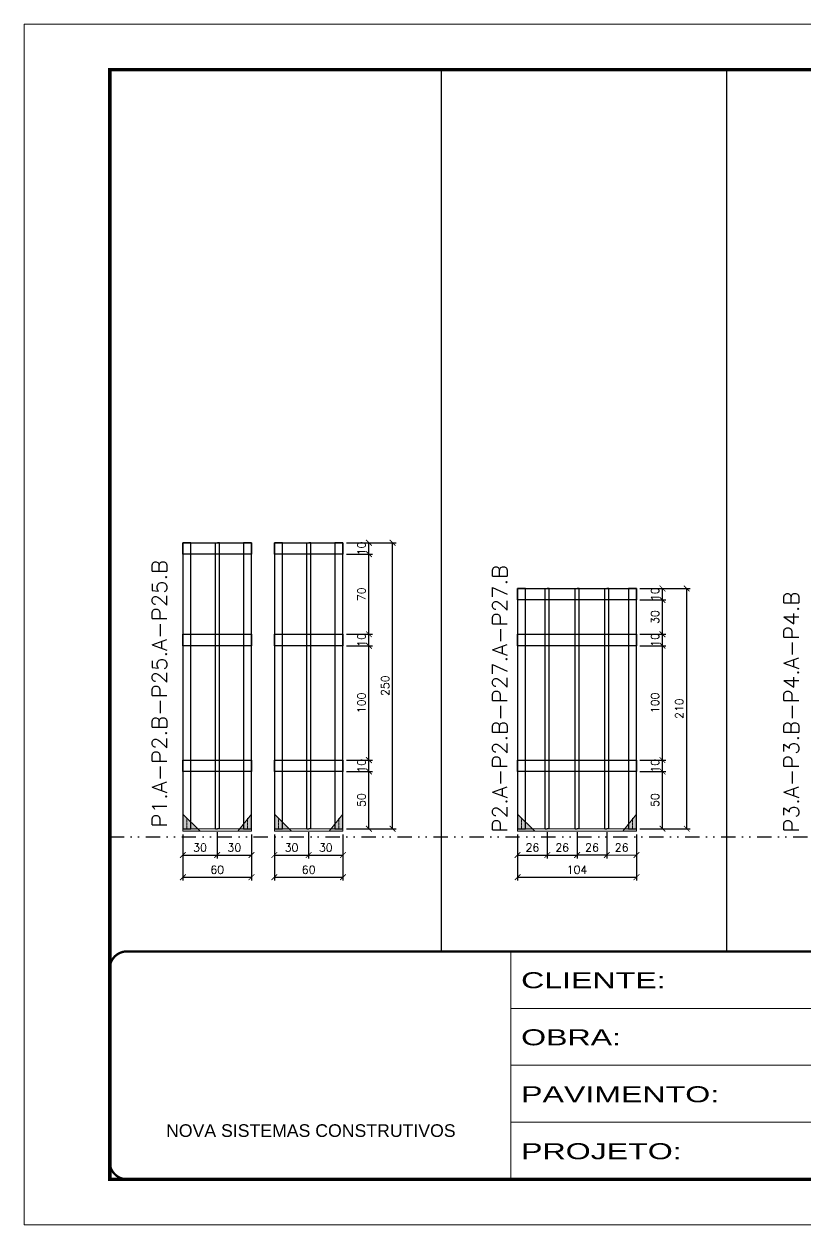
# Model space of a CAD drawing. Extents: x 808 to 7089, y -98 to 17032.
# Drawn here: x 3978 to 4662, y 4497 to 5547 of the extents above; entities that cross this region are included whole.
import ezdxf

# ---------------------------------------------------------------- set-up
doc = ezdxf.new("R2010")
doc.units = 0
for name, pattern in [('CONTINUO', [0]), ('DASHED', [0.75, 0.5, -0.25]), ('DIVIDE2', [0.625, 0.25, -0.125, 0, -0.125, 0, -0.125]), ('HIDDEN', [0.375, 0.25, -0.125])]:
    doc.linetypes.add(name, pattern=pattern)
for name, color, linetype in [('COTA', 241, 'Continuous'), ('Nível', 160, 'Continuous'), ('SARR_2.2x10', 60, 'Continuous'), ('SARR_3.5x7', 81, 'Continuous'), ('SARR_7x7', 40, 'Continuous'), ('Texto Nível', 251, 'Continuous')]:
    doc.layers.add(name, color=color, linetype=linetype)
for name, color, linetype, lineweight in [('Folhas', 255, 'Continuous', 9), ('Madeira', 126, 'Continuous', 18), ('Sarr 2.2x7', 40, 'Continuous', 9), ('SARRAFO DE PRESSAO', 251, 'DASHED', 9), ('Texto Seção', 7, 'Continuous', 15)]:
    doc.layers.add(name, color=color, linetype=linetype, lineweight=lineweight)
doc.styles.add('ARIAL', font='arial.ttf')
doc.styles.add('REGUA-120', font='ROMANS.shx', dxfattribs={"height": 15})
doc.styles.add('ROMANS', font='romans.shx')
doc.styles.add('Tecnologia', font='')
doc.styles.get('Tecnologia').set_extended_font_data('Forgotten Futurist')
doc.dimstyles.new('Cota Paínel', dxfattribs={"dimtxt": 7, "dimasz": 5, "dimexe": 3, "dimexo": 3, "dimgap": 3, "dimtad": 1, "dimdec": 1, "dimzin": 12, "dimdsep": 46, "dimtxsty": 'ROMANS', "dimblk": 'ARCHTICK', "dimcen": 0, "dimclrd": 4, "dimclre": 4, "dimclrt": 1, "dimadec": 1, "dimazin": 3, "dimtfac": 1, "dimtdec": 1, "dimtmove": 0, "dimatfit": 3, "dimldrblk": 'OBLIQUE', "dimfxl": 1, "dimtolj": 1, "dimtzin": 12, "dimarcsym": 0})

# ---------------------------------------------------------------- blocks, each defined once
blk = doc.blocks.new('9999999999')
at = {"color": 30, "linetype": 'CONTINUO'}
for p, q in [((98564.6, 34230.2), (98564.6, 34429.4)), ((98564.6, 34379.6), (99584, 34379.6)), ((98564.6, 34329.8), (99488, 34329.8)), ((98564.6, 34280), (99488, 34280))]:
    blk.add_line(p, q, dxfattribs=at)
at = {"color": 30, "linetype": 'CONTINUO', "const_width": 2}
blk.add_lwpolyline([(99584, 34230.2), (99584, 34414.4, 0.414214), (99569, 34429.4), (98229, 34429.4, 0.414214), (98214, 34414.4), (98214, 34245.2, 0.414214), (98229, 34230.2), (99584, 34230.2)], format="xyb", dxfattribs=at)
at = {"layer": 'Folhas'}
blk.add_lwpolyline([(98139, 34190.2), (99624, 34190.2), (99624, 35240.2), (98139, 35240.2)], close=True, dxfattribs=at)
at = {"layer": 'Folhas', "color": 30, "const_width": 3}
blk.add_lwpolyline([(98214, 34230.2), (99584, 34230.2), (99584, 35200.2), (98214, 35200.2)], close=True, dxfattribs=at)
at = {"color": 7, "linetype": 'Continuous', "ltscale": 5, "style": 'ARIAL'}
blk.add_text('NOVA SISTEMAS CONSTRUTIVOS', height=11.059, dxfattribs=at).set_placement((98263.2, 34267.2))
at = {"layer": 'Folhas', "color": 7, "style": 'Tecnologia', "width": 1.5}
for s, p in [('CLIENTE:', (98573.7, 34397.2)), ('OBRA:', (98573.7, 34347.3)), ('PAVIMENTO:', (98573.7, 34297.5)), ('PROJETO:', (98573.7, 34247.7))]:
    blk.add_text(s, height=14, dxfattribs=at).set_placement(p)
blk = doc.blocks.new('_ArchTick')
at = {"color": 0, "linetype": 'ByBlock', "const_width": 0.15}
blk.add_lwpolyline([(-0.5, -0.5), (0.5, 0.5)], dxfattribs=at)
blk = doc.blocks.new('*D572')
at = {"layer": 'COTA', "color": 4, "lineweight": -2, "transparency": 16777216}
for p, q in [((4197.1, 4838), (4197.1, 4817.2)), ((4227.1, 4840.2), (4227.1, 4817.2)), ((4197.1, 4820.2), (4227.1, 4820.2))]:
    blk.add_line(p, q, dxfattribs=at)
at = {"layer": 'Defpoints', "color": 0, "transparency": 16777216}
for p in [(4197.1, 4841), (4227.1, 4843.2), (4227.1, 4820.2)]:
    blk.add_point(p, dxfattribs=at)
at = {"layer": 'COTA', "color": 4, "lineweight": -2, "transparency": 16777216, "xscale": 5, "yscale": 5, "zscale": 5, "rotation": 180}
blk.add_blockref('_ArchTick', (4197.1, 4820.2), dxfattribs=at)
at = {"layer": 'COTA', "color": 4, "lineweight": -2, "transparency": 16777216, "xscale": 5, "yscale": 5, "zscale": 5}
blk.add_blockref('_ArchTick', (4227.1, 4820.2), dxfattribs=at)
at = {"layer": 'COTA', "color": 1, "transparency": 16777216, "insert": (4212.1, 4826.7), "char_height": 7, "attachment_point": 5, "style": 'ROMANS'}
blk.add_mtext('\\A1;30', dxfattribs=at)
blk = doc.blocks.new('_Oblique')
at = {"color": 0, "linetype": 'ByBlock', "lineweight": -2}
blk.add_line((-0.5, -0.5), (0.5, 0.5), dxfattribs=at)
blk = doc.blocks.new('*D573')
at = {"layer": 'COTA', "color": 4, "lineweight": -2, "transparency": 16777216}
for p, q in [((4227.1, 4840.2), (4227.1, 4817.2)), ((4257.1, 4838), (4257.1, 4817.2)), ((4227.1, 4820.2), (4257.1, 4820.2))]:
    blk.add_line(p, q, dxfattribs=at)
at = {"layer": 'Defpoints', "color": 0, "transparency": 16777216}
for p in [(4227.1, 4843.2), (4257.1, 4841), (4257.1, 4820.2)]:
    blk.add_point(p, dxfattribs=at)
at = {"layer": 'COTA', "color": 4, "lineweight": -2, "transparency": 16777216, "xscale": 5, "yscale": 5, "zscale": 5, "rotation": 180}
blk.add_blockref('_ArchTick', (4227.1, 4820.2), dxfattribs=at)
at = {"layer": 'COTA', "color": 4, "lineweight": -2, "transparency": 16777216, "xscale": 5, "yscale": 5, "zscale": 5}
blk.add_blockref('_ArchTick', (4257.1, 4820.2), dxfattribs=at)
at = {"layer": 'COTA', "color": 1, "transparency": 16777216, "insert": (4242.1, 4826.7), "char_height": 7, "attachment_point": 5, "style": 'ROMANS'}
blk.add_mtext('\\A1;30', dxfattribs=at)
blk = doc.blocks.new('*D574')
at = {"layer": 'COTA', "color": 4, "lineweight": -2, "transparency": 16777216}
for p, q in [((4197.1, 4838), (4197.1, 4797.8)), ((4257.1, 4838), (4257.1, 4797.8)), ((4197.1, 4800.8), (4257.1, 4800.8))]:
    blk.add_line(p, q, dxfattribs=at)
at = {"layer": 'Defpoints', "color": 0, "transparency": 16777216}
for p in [(4197.1, 4841), (4257.1, 4841), (4257.1, 4800.8)]:
    blk.add_point(p, dxfattribs=at)
at = {"layer": 'COTA', "color": 4, "lineweight": -2, "transparency": 16777216, "xscale": 5, "yscale": 5, "zscale": 5, "rotation": 180}
blk.add_blockref('_ArchTick', (4197.1, 4800.8), dxfattribs=at)
at = {"layer": 'COTA', "color": 4, "lineweight": -2, "transparency": 16777216, "xscale": 5, "yscale": 5, "zscale": 5}
blk.add_blockref('_ArchTick', (4257.1, 4800.8), dxfattribs=at)
at = {"layer": 'COTA', "color": 1, "transparency": 16777216, "insert": (4227.1, 4807.3), "char_height": 7, "attachment_point": 5, "style": 'ROMANS'}
blk.add_mtext('\\A1;60', dxfattribs=at)
blk = doc.blocks.new('*D575')
at = {"layer": 'COTA', "color": 4, "lineweight": -2, "transparency": 16777216}
for p, q in [((4260.1, 4893.2), (4282.8, 4893.2)), ((4279.8, 4843.2), (4279.8, 4893.2)), ((4260.1, 4843.2), (4282.8, 4843.2))]:
    blk.add_line(p, q, dxfattribs=at)
at = {"layer": 'Defpoints', "color": 0, "transparency": 16777216}
for p in [(4257.1, 4893.2), (4279.8, 4893.2), (4257.1, 4843.2)]:
    blk.add_point(p, dxfattribs=at)
at = {"layer": 'COTA', "color": 4, "lineweight": -2, "transparency": 16777216, "xscale": 5, "yscale": 5, "zscale": 5}
for p, rotation in [((4279.8, 4893.2), 90), ((4279.8, 4843.2), 270)]:
    blk.add_blockref('_ArchTick', p, dxfattribs=dict(at, rotation=rotation))
at = {"layer": 'COTA', "color": 1, "transparency": 16777216, "insert": (4273.3, 4868.2), "char_height": 7, "attachment_point": 5, "rotation": 90, "style": 'ROMANS'}
blk.add_mtext('\\A1;50', dxfattribs=at)
blk = doc.blocks.new('*D576')
at = {"layer": 'COTA', "color": 4, "lineweight": -2, "transparency": 16777216}
for p, q in [((4260.1, 4903.2), (4282.8, 4903.2)), ((4260.1, 4893.2), (4282.8, 4893.2)), ((4279.8, 4893.2), (4279.8, 4903.2))]:
    blk.add_line(p, q, dxfattribs=at)
at = {"layer": 'Defpoints', "color": 0, "transparency": 16777216}
for p in [(4257.1, 4903.2), (4257.1, 4893.2), (4279.8, 4903.2)]:
    blk.add_point(p, dxfattribs=at)
at = {"layer": 'COTA', "color": 4, "lineweight": -2, "transparency": 16777216, "xscale": 5, "yscale": 5, "zscale": 5}
for p, rotation in [((4279.8, 4903.2), 90), ((4279.8, 4893.2), 270)]:
    blk.add_blockref('_ArchTick', p, dxfattribs=dict(at, rotation=rotation))
at = {"layer": 'COTA', "color": 1, "transparency": 16777216, "insert": (4273.3, 4898.2), "char_height": 7, "attachment_point": 5, "rotation": 90, "style": 'ROMANS'}
blk.add_mtext('\\A1;10', dxfattribs=at)
blk = doc.blocks.new('*D577')
at = {"layer": 'COTA', "color": 4, "lineweight": -2, "transparency": 16777216}
for p, q in [((4260.1, 5003.2), (4282.8, 5003.2)), ((4279.8, 4903.2), (4279.8, 5003.2)), ((4260.1, 4903.2), (4282.8, 4903.2))]:
    blk.add_line(p, q, dxfattribs=at)
at = {"layer": 'Defpoints', "color": 0, "transparency": 16777216}
for p in [(4257.1, 5003.2), (4279.8, 5003.2), (4257.1, 4903.2)]:
    blk.add_point(p, dxfattribs=at)
at = {"layer": 'COTA', "color": 4, "lineweight": -2, "transparency": 16777216, "xscale": 5, "yscale": 5, "zscale": 5}
for p, rotation in [((4279.8, 5003.2), 90), ((4279.8, 4903.2), 270)]:
    blk.add_blockref('_ArchTick', p, dxfattribs=dict(at, rotation=rotation))
at = {"layer": 'COTA', "color": 1, "transparency": 16777216, "insert": (4273.3, 4953.2), "char_height": 7, "attachment_point": 5, "rotation": 90, "style": 'ROMANS'}
blk.add_mtext('\\A1;100', dxfattribs=at)
blk = doc.blocks.new('*D578')
at = {"layer": 'COTA', "color": 4, "lineweight": -2, "transparency": 16777216}
for p, q in [((4260.1, 5013.2), (4282.8, 5013.2)), ((4279.8, 5003.2), (4279.8, 5013.2)), ((4260.1, 5003.2), (4282.8, 5003.2))]:
    blk.add_line(p, q, dxfattribs=at)
at = {"layer": 'Defpoints', "color": 0, "transparency": 16777216}
for p in [(4257.1, 5013.2), (4279.8, 5013.2), (4257.1, 5003.2)]:
    blk.add_point(p, dxfattribs=at)
at = {"layer": 'COTA', "color": 4, "lineweight": -2, "transparency": 16777216, "xscale": 5, "yscale": 5, "zscale": 5}
for p, rotation in [((4279.8, 5013.2), 90), ((4279.8, 5003.2), 270)]:
    blk.add_blockref('_ArchTick', p, dxfattribs=dict(at, rotation=rotation))
at = {"layer": 'COTA', "color": 1, "transparency": 16777216, "insert": (4273.3, 5008.2), "char_height": 7, "attachment_point": 5, "rotation": 90, "style": 'ROMANS'}
blk.add_mtext('\\A1;10', dxfattribs=at)
blk = doc.blocks.new('*D579')
at = {"layer": 'COTA', "color": 4, "lineweight": -2, "transparency": 16777216}
for p, q in [((4260.1, 5083.2), (4282.8, 5083.2)), ((4279.8, 5013.2), (4279.8, 5083.2)), ((4260.1, 5013.2), (4282.8, 5013.2))]:
    blk.add_line(p, q, dxfattribs=at)
at = {"layer": 'Defpoints', "color": 0, "transparency": 16777216}
for p in [(4257.1, 5083.2), (4279.8, 5083.2), (4257.1, 5013.2)]:
    blk.add_point(p, dxfattribs=at)
at = {"layer": 'COTA', "color": 4, "lineweight": -2, "transparency": 16777216, "xscale": 5, "yscale": 5, "zscale": 5}
for p, rotation in [((4279.8, 5083.2), 90), ((4279.8, 5013.2), 270)]:
    blk.add_blockref('_ArchTick', p, dxfattribs=dict(at, rotation=rotation))
at = {"layer": 'COTA', "color": 1, "transparency": 16777216, "insert": (4273.3, 5048.2), "char_height": 7, "attachment_point": 5, "rotation": 90, "style": 'ROMANS'}
blk.add_mtext('\\A1;70', dxfattribs=at)
blk = doc.blocks.new('*D580')
at = {"layer": 'COTA', "color": 4, "lineweight": -2, "transparency": 16777216}
for p, q in [((4260.1, 5093.2), (4282.8, 5093.2)), ((4279.8, 5083.2), (4279.8, 5093.2)), ((4260.1, 5083.2), (4282.8, 5083.2))]:
    blk.add_line(p, q, dxfattribs=at)
at = {"layer": 'Defpoints', "color": 0, "transparency": 16777216}
for p in [(4257.1, 5093.2), (4279.8, 5093.2), (4257.1, 5083.2)]:
    blk.add_point(p, dxfattribs=at)
at = {"layer": 'COTA', "color": 4, "lineweight": -2, "transparency": 16777216, "xscale": 5, "yscale": 5, "zscale": 5}
for p, rotation in [((4279.8, 5093.2), 90), ((4279.8, 5083.2), 270)]:
    blk.add_blockref('_ArchTick', p, dxfattribs=dict(at, rotation=rotation))
at = {"layer": 'COTA', "color": 1, "transparency": 16777216, "insert": (4273.3, 5088.2), "char_height": 7, "attachment_point": 5, "rotation": 90, "style": 'ROMANS'}
blk.add_mtext('\\A1;10', dxfattribs=at)
blk = doc.blocks.new('*D1695')
at = {"layer": 'COTA', "color": 4, "lineweight": -2, "transparency": 16777216}
for p, q in [((4260.1, 5093.2), (4303.5, 5093.2)), ((4300.5, 4843.2), (4300.5, 5093.2)), ((4260.1, 4843.2), (4303.5, 4843.2))]:
    blk.add_line(p, q, dxfattribs=at)
at = {"layer": 'Defpoints', "color": 0, "transparency": 16777216}
for p in [(4257.1, 5093.2), (4300.5, 5093.2), (4257.1, 4843.2)]:
    blk.add_point(p, dxfattribs=at)
at = {"layer": 'COTA', "color": 4, "lineweight": -2, "transparency": 16777216, "xscale": 5, "yscale": 5, "zscale": 5}
for p, rotation in [((4300.5, 5093.2), 90), ((4300.5, 4843.2), 270)]:
    blk.add_blockref('_ArchTick', p, dxfattribs=dict(at, rotation=rotation))
at = {"layer": 'COTA', "color": 1, "transparency": 16777216, "insert": (4294, 4968.2), "char_height": 7, "attachment_point": 5, "rotation": 90, "style": 'ROMANS'}
blk.add_mtext('\\A1;250', dxfattribs=at)
blk = doc.blocks.new('*D581')
at = {"layer": 'COTA', "color": 4, "lineweight": -2, "transparency": 16777216}
for p, q in [((4117.1, 4838), (4117.1, 4817.2)), ((4147.1, 4840.2), (4147.1, 4817.2)), ((4117.1, 4820.2), (4147.1, 4820.2))]:
    blk.add_line(p, q, dxfattribs=at)
at = {"layer": 'Defpoints', "color": 0, "transparency": 16777216}
for p in [(4117.1, 4841), (4147.1, 4843.2), (4147.1, 4820.2)]:
    blk.add_point(p, dxfattribs=at)
at = {"layer": 'COTA', "color": 4, "lineweight": -2, "transparency": 16777216, "xscale": 5, "yscale": 5, "zscale": 5, "rotation": 180}
blk.add_blockref('_ArchTick', (4117.1, 4820.2), dxfattribs=at)
at = {"layer": 'COTA', "color": 4, "lineweight": -2, "transparency": 16777216, "xscale": 5, "yscale": 5, "zscale": 5}
blk.add_blockref('_ArchTick', (4147.1, 4820.2), dxfattribs=at)
at = {"layer": 'COTA', "color": 1, "transparency": 16777216, "insert": (4132.1, 4826.7), "char_height": 7, "attachment_point": 5, "style": 'ROMANS'}
blk.add_mtext('\\A1;30', dxfattribs=at)
blk = doc.blocks.new('*D582')
at = {"layer": 'COTA', "color": 4, "lineweight": -2, "transparency": 16777216}
for p, q in [((4147.1, 4840.2), (4147.1, 4817.2)), ((4177.1, 4838), (4177.1, 4817.2)), ((4147.1, 4820.2), (4177.1, 4820.2))]:
    blk.add_line(p, q, dxfattribs=at)
at = {"layer": 'Defpoints', "color": 0, "transparency": 16777216}
for p in [(4147.1, 4843.2), (4177.1, 4841), (4177.1, 4820.2)]:
    blk.add_point(p, dxfattribs=at)
at = {"layer": 'COTA', "color": 4, "lineweight": -2, "transparency": 16777216, "xscale": 5, "yscale": 5, "zscale": 5, "rotation": 180}
blk.add_blockref('_ArchTick', (4147.1, 4820.2), dxfattribs=at)
at = {"layer": 'COTA', "color": 4, "lineweight": -2, "transparency": 16777216, "xscale": 5, "yscale": 5, "zscale": 5}
blk.add_blockref('_ArchTick', (4177.1, 4820.2), dxfattribs=at)
at = {"layer": 'COTA', "color": 1, "transparency": 16777216, "insert": (4162.1, 4826.7), "char_height": 7, "attachment_point": 5, "style": 'ROMANS'}
blk.add_mtext('\\A1;30', dxfattribs=at)
blk = doc.blocks.new('*D583')
at = {"layer": 'COTA', "color": 4, "lineweight": -2, "transparency": 16777216}
for p, q in [((4117.1, 4838), (4117.1, 4797.8)), ((4177.1, 4838), (4177.1, 4797.8)), ((4117.1, 4800.8), (4177.1, 4800.8))]:
    blk.add_line(p, q, dxfattribs=at)
at = {"layer": 'Defpoints', "color": 0, "transparency": 16777216}
for p in [(4117.1, 4841), (4177.1, 4841), (4177.1, 4800.8)]:
    blk.add_point(p, dxfattribs=at)
at = {"layer": 'COTA', "color": 4, "lineweight": -2, "transparency": 16777216, "xscale": 5, "yscale": 5, "zscale": 5, "rotation": 180}
blk.add_blockref('_ArchTick', (4117.1, 4800.8), dxfattribs=at)
at = {"layer": 'COTA', "color": 4, "lineweight": -2, "transparency": 16777216, "xscale": 5, "yscale": 5, "zscale": 5}
blk.add_blockref('_ArchTick', (4177.1, 4800.8), dxfattribs=at)
at = {"layer": 'COTA', "color": 1, "transparency": 16777216, "insert": (4147.1, 4807.3), "char_height": 7, "attachment_point": 5, "style": 'ROMANS'}
blk.add_mtext('\\A1;60', dxfattribs=at)
blk = doc.blocks.new('*D584')
at = {"layer": 'COTA', "color": 4, "lineweight": -2, "transparency": 16777216}
for p, q in [((4409.8, 4838), (4409.8, 4817.2)), ((4435.8, 4840.2), (4435.8, 4817.2)), ((4409.8, 4820.2), (4435.8, 4820.2))]:
    blk.add_line(p, q, dxfattribs=at)
at = {"layer": 'Defpoints', "color": 0, "transparency": 16777216}
for p in [(4409.8, 4841), (4435.8, 4843.2), (4435.8, 4820.2)]:
    blk.add_point(p, dxfattribs=at)
at = {"layer": 'COTA', "color": 4, "lineweight": -2, "transparency": 16777216, "xscale": 5, "yscale": 5, "zscale": 5, "rotation": 180}
blk.add_blockref('_ArchTick', (4409.8, 4820.2), dxfattribs=at)
at = {"layer": 'COTA', "color": 4, "lineweight": -2, "transparency": 16777216, "xscale": 5, "yscale": 5, "zscale": 5}
blk.add_blockref('_ArchTick', (4435.8, 4820.2), dxfattribs=at)
at = {"layer": 'COTA', "color": 1, "transparency": 16777216, "insert": (4422.8, 4826.7), "char_height": 7, "attachment_point": 5, "style": 'ROMANS'}
blk.add_mtext('\\A1;26', dxfattribs=at)
blk = doc.blocks.new('*D585')
at = {"layer": 'COTA', "color": 4, "lineweight": -2, "transparency": 16777216}
for p, q in [((4435.8, 4840.2), (4435.8, 4817.2)), ((4461.8, 4840.2), (4461.8, 4817.2)), ((4435.8, 4820.2), (4461.8, 4820.2))]:
    blk.add_line(p, q, dxfattribs=at)
at = {"layer": 'Defpoints', "color": 0, "transparency": 16777216}
for p in [(4435.8, 4843.2), (4461.8, 4843.2), (4461.8, 4820.2)]:
    blk.add_point(p, dxfattribs=at)
at = {"layer": 'COTA', "color": 4, "lineweight": -2, "transparency": 16777216, "xscale": 5, "yscale": 5, "zscale": 5, "rotation": 180}
blk.add_blockref('_ArchTick', (4435.8, 4820.2), dxfattribs=at)
at = {"layer": 'COTA', "color": 4, "lineweight": -2, "transparency": 16777216, "xscale": 5, "yscale": 5, "zscale": 5}
blk.add_blockref('_ArchTick', (4461.8, 4820.2), dxfattribs=at)
at = {"layer": 'COTA', "color": 1, "transparency": 16777216, "insert": (4448.8, 4826.7), "char_height": 7, "attachment_point": 5, "style": 'ROMANS'}
blk.add_mtext('\\A1;26', dxfattribs=at)
blk = doc.blocks.new('*D586')
at = {"layer": 'COTA', "color": 4, "lineweight": -2, "transparency": 16777216}
for p, q in [((4487.9, 4840.2), (4487.9, 4817.2)), ((4513.8, 4838), (4513.8, 4817.2))]:
    blk.add_line(p, q, dxfattribs=at)
at = {"layer": 'COTA', "color": 4, "lineweight": 13, "transparency": 16777216}
blk.add_line((4487.9, 4820.2), (4513.8, 4820.2), dxfattribs=at)
at = {"layer": 'Defpoints', "color": 0, "transparency": 16777216}
for p in [(4487.9, 4843.2), (4513.8, 4841), (4513.8, 4820.2)]:
    blk.add_point(p, dxfattribs=at)
at = {"layer": 'COTA', "color": 4, "lineweight": 13, "transparency": 16777216, "xscale": 5, "yscale": 5, "zscale": 5, "rotation": 180}
blk.add_blockref('_ArchTick', (4487.9, 4820.2), dxfattribs=at)
at = {"layer": 'COTA', "color": 4, "lineweight": 13, "transparency": 16777216, "xscale": 5, "yscale": 5, "zscale": 5}
blk.add_blockref('_ArchTick', (4513.8, 4820.2), dxfattribs=at)
at = {"layer": 'COTA', "color": 1, "transparency": 16777216, "insert": (4500.8, 4826.7), "char_height": 7, "attachment_point": 5, "style": 'ROMANS'}
blk.add_mtext('\\A1;26', dxfattribs=at)
blk = doc.blocks.new('*D587')
at = {"layer": 'COTA', "color": 4, "lineweight": -2, "transparency": 16777216}
for p, q in [((4409.8, 4838), (4409.8, 4797.8)), ((4513.8, 4838), (4513.8, 4797.8)), ((4409.8, 4800.8), (4513.8, 4800.8))]:
    blk.add_line(p, q, dxfattribs=at)
at = {"layer": 'Defpoints', "color": 0, "transparency": 16777216}
for p in [(4409.8, 4841), (4513.8, 4841), (4513.8, 4800.8)]:
    blk.add_point(p, dxfattribs=at)
at = {"layer": 'COTA', "color": 4, "lineweight": -2, "transparency": 16777216, "xscale": 5, "yscale": 5, "zscale": 5, "rotation": 180}
blk.add_blockref('_ArchTick', (4409.8, 4800.8), dxfattribs=at)
at = {"layer": 'COTA', "color": 4, "lineweight": -2, "transparency": 16777216, "xscale": 5, "yscale": 5, "zscale": 5}
blk.add_blockref('_ArchTick', (4513.8, 4800.8), dxfattribs=at)
at = {"layer": 'COTA', "color": 1, "transparency": 16777216, "insert": (4461.8, 4807.3), "char_height": 7, "attachment_point": 5, "style": 'ROMANS'}
blk.add_mtext('\\A1;104', dxfattribs=at)
blk = doc.blocks.new('*D588')
at = {"layer": 'COTA', "color": 4, "lineweight": -2, "transparency": 16777216}
for p, q in [((4516.8, 4893.2), (4539.5, 4893.2)), ((4536.5, 4843.2), (4536.5, 4893.2)), ((4516.8, 4843.2), (4539.5, 4843.2))]:
    blk.add_line(p, q, dxfattribs=at)
at = {"layer": 'Defpoints', "color": 0, "transparency": 16777216}
for p in [(4513.8, 4893.2), (4536.5, 4893.2), (4513.8, 4843.2)]:
    blk.add_point(p, dxfattribs=at)
at = {"layer": 'COTA', "color": 4, "lineweight": -2, "transparency": 16777216, "xscale": 5, "yscale": 5, "zscale": 5}
for p, rotation in [((4536.5, 4893.2), 90), ((4536.5, 4843.2), 270)]:
    blk.add_blockref('_ArchTick', p, dxfattribs=dict(at, rotation=rotation))
at = {"layer": 'COTA', "color": 1, "transparency": 16777216, "insert": (4530, 4868.2), "char_height": 7, "attachment_point": 5, "rotation": 90, "style": 'ROMANS'}
blk.add_mtext('\\A1;50', dxfattribs=at)
blk = doc.blocks.new('*D589')
at = {"layer": 'COTA', "color": 4, "lineweight": -2, "transparency": 16777216}
for p, q in [((4516.8, 4903.2), (4539.5, 4903.2)), ((4516.8, 4893.2), (4539.5, 4893.2)), ((4536.5, 4893.2), (4536.5, 4903.2))]:
    blk.add_line(p, q, dxfattribs=at)
at = {"layer": 'Defpoints', "color": 0, "transparency": 16777216}
for p in [(4513.8, 4903.2), (4513.8, 4893.2), (4536.5, 4903.2)]:
    blk.add_point(p, dxfattribs=at)
at = {"layer": 'COTA', "color": 4, "lineweight": -2, "transparency": 16777216, "xscale": 5, "yscale": 5, "zscale": 5}
for p, rotation in [((4536.5, 4903.2), 90), ((4536.5, 4893.2), 270)]:
    blk.add_blockref('_ArchTick', p, dxfattribs=dict(at, rotation=rotation))
at = {"layer": 'COTA', "color": 1, "transparency": 16777216, "insert": (4530, 4898.2), "char_height": 7, "attachment_point": 5, "rotation": 90, "style": 'ROMANS'}
blk.add_mtext('\\A1;10', dxfattribs=at)
blk = doc.blocks.new('*D484')
at = {"layer": 'COTA', "color": 4, "lineweight": -2, "transparency": 16777216}
for p, q in [((4516.8, 5003.2), (4539.5, 5003.2)), ((4536.5, 4903.2), (4536.5, 5003.2)), ((4516.8, 4903.2), (4539.5, 4903.2))]:
    blk.add_line(p, q, dxfattribs=at)
at = {"layer": 'Defpoints', "color": 0, "transparency": 16777216}
for p in [(4513.8, 5003.2), (4536.5, 5003.2), (4513.8, 4903.2)]:
    blk.add_point(p, dxfattribs=at)
at = {"layer": 'COTA', "color": 4, "lineweight": -2, "transparency": 16777216, "xscale": 5, "yscale": 5, "zscale": 5}
for p, rotation in [((4536.5, 5003.2), 90), ((4536.5, 4903.2), 270)]:
    blk.add_blockref('_ArchTick', p, dxfattribs=dict(at, rotation=rotation))
at = {"layer": 'COTA', "color": 1, "transparency": 16777216, "insert": (4530, 4953.2), "char_height": 7, "attachment_point": 5, "rotation": 90, "style": 'ROMANS'}
blk.add_mtext('\\A1;100', dxfattribs=at)
blk = doc.blocks.new('*D485')
at = {"layer": 'COTA', "color": 4, "lineweight": -2, "transparency": 16777216}
for p, q in [((4516.8, 5013.2), (4539.5, 5013.2)), ((4536.5, 5003.2), (4536.5, 5013.2)), ((4516.8, 5003.2), (4539.5, 5003.2))]:
    blk.add_line(p, q, dxfattribs=at)
at = {"layer": 'Defpoints', "color": 0, "transparency": 16777216}
for p in [(4513.8, 5013.2), (4536.5, 5013.2), (4513.8, 5003.2)]:
    blk.add_point(p, dxfattribs=at)
at = {"layer": 'COTA', "color": 4, "lineweight": -2, "transparency": 16777216, "xscale": 5, "yscale": 5, "zscale": 5}
for p, rotation in [((4536.5, 5013.2), 90), ((4536.5, 5003.2), 270)]:
    blk.add_blockref('_ArchTick', p, dxfattribs=dict(at, rotation=rotation))
at = {"layer": 'COTA', "color": 1, "transparency": 16777216, "insert": (4530, 5008.2), "char_height": 7, "attachment_point": 5, "rotation": 90, "style": 'ROMANS'}
blk.add_mtext('\\A1;10', dxfattribs=at)
blk = doc.blocks.new('*D486')
at = {"layer": 'COTA', "color": 4, "lineweight": -2, "transparency": 16777216}
for p, q in [((4516.8, 5043.2), (4539.5, 5043.2)), ((4536.5, 5013.2), (4536.5, 5043.2)), ((4516.8, 5013.2), (4539.5, 5013.2))]:
    blk.add_line(p, q, dxfattribs=at)
at = {"layer": 'Defpoints', "color": 0, "transparency": 16777216}
for p in [(4513.8, 5043.2), (4536.5, 5043.2), (4513.8, 5013.2)]:
    blk.add_point(p, dxfattribs=at)
at = {"layer": 'COTA', "color": 4, "lineweight": -2, "transparency": 16777216, "xscale": 5, "yscale": 5, "zscale": 5}
for p, rotation in [((4536.5, 5043.2), 90), ((4536.5, 5013.2), 270)]:
    blk.add_blockref('_ArchTick', p, dxfattribs=dict(at, rotation=rotation))
at = {"layer": 'COTA', "color": 1, "transparency": 16777216, "insert": (4530, 5028.2), "char_height": 7, "attachment_point": 5, "rotation": 90, "style": 'ROMANS'}
blk.add_mtext('\\A1;30', dxfattribs=at)
blk = doc.blocks.new('*D487')
at = {"layer": 'COTA', "color": 4, "lineweight": -2, "transparency": 16777216}
for p, q in [((4516.8, 5053.2), (4539.5, 5053.2)), ((4536.5, 5043.2), (4536.5, 5053.2)), ((4516.8, 5043.2), (4539.5, 5043.2))]:
    blk.add_line(p, q, dxfattribs=at)
at = {"layer": 'Defpoints', "color": 0, "transparency": 16777216}
for p in [(4513.8, 5053.2), (4536.5, 5053.2), (4513.8, 5043.2)]:
    blk.add_point(p, dxfattribs=at)
at = {"layer": 'COTA', "color": 4, "lineweight": -2, "transparency": 16777216, "xscale": 5, "yscale": 5, "zscale": 5}
for p, rotation in [((4536.5, 5053.2), 90), ((4536.5, 5043.2), 270)]:
    blk.add_blockref('_ArchTick', p, dxfattribs=dict(at, rotation=rotation))
at = {"layer": 'COTA', "color": 1, "transparency": 16777216, "insert": (4530, 5048.2), "char_height": 7, "attachment_point": 5, "rotation": 90, "style": 'ROMANS'}
blk.add_mtext('\\A1;10', dxfattribs=at)
blk = doc.blocks.new('*D488')
at = {"layer": 'COTA', "color": 4, "lineweight": -2, "transparency": 16777216}
for p, q in [((4516.8, 5053.2), (4560.7, 5053.2)), ((4557.7, 4843.2), (4557.7, 5053.2)), ((4516.8, 4843.2), (4560.7, 4843.2))]:
    blk.add_line(p, q, dxfattribs=at)
at = {"layer": 'Defpoints', "color": 0, "transparency": 16777216}
for p in [(4513.8, 5053.2), (4557.7, 5053.2), (4513.8, 4843.2)]:
    blk.add_point(p, dxfattribs=at)
at = {"layer": 'COTA', "color": 4, "lineweight": -2, "transparency": 16777216, "xscale": 5, "yscale": 5, "zscale": 5}
for p, rotation in [((4557.7, 5053.2), 90), ((4557.7, 4843.2), 270)]:
    blk.add_blockref('_ArchTick', p, dxfattribs=dict(at, rotation=rotation))
at = {"layer": 'COTA', "color": 1, "transparency": 16777216, "insert": (4551.2, 4948.2), "char_height": 7, "attachment_point": 5, "rotation": 90, "style": 'ROMANS'}
blk.add_mtext('\\A1;210', dxfattribs=at)
blk = doc.blocks.new('*D489')
at = {"layer": 'COTA', "color": 4, "lineweight": -2, "transparency": 16777216}
for p, q in [((4461.9, 4840.2), (4461.9, 4817.2)), ((4487.9, 4840.2), (4487.9, 4817.2)), ((4487.9, 4820.2), (4461.9, 4820.2))]:
    blk.add_line(p, q, dxfattribs=at)
at = {"layer": 'Defpoints', "color": 0, "transparency": 16777216}
for p in [(4461.9, 4843.2), (4487.9, 4843.2), (4461.9, 4820.2)]:
    blk.add_point(p, dxfattribs=at)
at = {"layer": 'COTA', "color": 4, "lineweight": -2, "transparency": 16777216, "xscale": 5, "yscale": 5, "zscale": 5, "rotation": 180}
blk.add_blockref('_ArchTick', (4461.9, 4820.2), dxfattribs=at)
at = {"layer": 'COTA', "color": 4, "lineweight": -2, "transparency": 16777216, "xscale": 5, "yscale": 5, "zscale": 5}
blk.add_blockref('_ArchTick', (4487.9, 4820.2), dxfattribs=at)
at = {"layer": 'COTA', "color": 1, "transparency": 16777216, "insert": (4474.9, 4826.7), "char_height": 7, "attachment_point": 5, "style": 'ROMANS'}
blk.add_mtext('\\A1;26', dxfattribs=at)

msp = doc.modelspace()

# ---------------------------------------------------------------- hatches: boundary and pattern name
at = {"layer": 'Madeira'}
h = msp.add_hatch(color=252, dxfattribs=at)
h.dxf.hatch_style = 2
h.paths.add_polyline_path([(4117.12, 4856.01), (4117.12, 4841.01), (4132.12, 4841.01)])
h = msp.add_hatch(color=252, dxfattribs=at)
h.dxf.hatch_style = 2
h.paths.add_polyline_path([(4177.12, 4856.01), (4177.12, 4841.01), (4165.12, 4841.01)])
h = msp.add_hatch(color=252, dxfattribs=at)
h.dxf.hatch_style = 2
h.paths.add_polyline_path([(4197.12, 4856.01), (4197.12, 4841.01), (4212.12, 4841.01)])
h = msp.add_hatch(color=252, dxfattribs=at)
h.dxf.hatch_style = 2
h.paths.add_polyline_path([(4257.12, 4856.01), (4257.12, 4841.01), (4245.12, 4841.01)])
h = msp.add_hatch(color=252, dxfattribs=at)
h.dxf.hatch_style = 2
h.paths.add_polyline_path([(4409.77, 4856.01), (4409.77, 4841.01), (4424.77, 4841.01)])
h = msp.add_hatch(color=252, dxfattribs=at)
h.dxf.hatch_style = 2
h.paths.add_polyline_path([(4513.77, 4856.01), (4513.77, 4841.01), (4501.77, 4841.01)])

# ---------------------------------------------------------------- linework, layer by layer
at = {"layer": 'Madeira', "color": 250, "linetype": 'HIDDEN'}
for p, q in [((4120.62, 4852.51), (4120.62, 4843.21)), ((4173.62, 4852.51), (4173.62, 4843.21)), ((4200.62, 4852.51), (4200.62, 4843.21)), ((4253.62, 4852.51), (4253.62, 4843.21)), ((4413.27, 4852.51), (4413.27, 4843.21)), ((4510.27, 4852.51), (4510.27, 4843.21)), ((4126.96, 4843.21), (4117.12, 4843.21)), ((4126.96, 4843.21), (4117.12, 4843.21)), ((4167.29, 4843.21), (4177.12, 4843.21)), ((4167.29, 4843.21), (4177.12, 4843.21)), ((4206.96, 4843.21), (4197.12, 4843.21)), ((4206.96, 4843.21), (4197.12, 4843.21)), ((4247.29, 4843.21), (4257.12, 4843.21)), ((4247.29, 4843.21), (4257.12, 4843.21)), ((4419.6, 4843.21), (4409.77, 4843.21)), ((4419.6, 4843.21), (4409.77, 4843.21)), ((4503.94, 4843.21), (4513.77, 4843.21)), ((4503.94, 4843.21), (4513.77, 4843.21))]:
    msp.add_line(p, q, dxfattribs=at)
at = {"layer": 'Madeira', "color": 1, "linetype": 'HIDDEN'}
for p, q in [((4120.62, 4852.51), (4120.62, 4843.21)), ((4173.62, 4852.51), (4173.62, 4843.21)), ((4200.62, 4852.51), (4200.62, 4843.21)), ((4253.62, 4852.51), (4253.62, 4843.21)), ((4413.27, 4852.51), (4413.27, 4843.21)), ((4510.27, 4852.51), (4510.27, 4843.21)), ((4132.92, 4843.21), (4117.12, 4843.21)), ((4124.12, 4849.01), (4124.12, 4843.21)), ((4150.32, 4843.21), (4177.12, 4843.21)), ((4212.92, 4843.21), (4197.12, 4843.21)), ((4204.12, 4849.01), (4204.12, 4843.21)), ((4230.32, 4843.21), (4257.12, 4843.21)), ((4425.57, 4843.21), (4409.77, 4843.21)), ((4416.77, 4849.01), (4416.77, 4843.21)), ((4464.97, 4843.21), (4513.77, 4843.21))]:
    msp.add_line(p, q, dxfattribs=at)
at = {"layer": 'Madeira', "color": 250}
for p, q in [((4117.12, 4843.21), (4117.12, 4841.01)), ((4117.12, 4843.21), (4117.12, 4841.01)), ((4117.12, 4843.21), (4117.12, 4841.01)), ((4197.12, 4843.21), (4197.12, 4841.01)), ((4197.12, 4843.21), (4197.12, 4841.01)), ((4197.12, 4843.21), (4197.12, 4841.01)), ((4409.77, 4843.21), (4409.77, 4841.01)), ((4409.77, 4843.21), (4409.77, 4841.01)), ((4409.77, 4843.21), (4409.77, 4841.01))]:
    msp.add_line(p, q, dxfattribs=at)
at = {"layer": 'Madeira', "color": 0}
for points in [[(4117.12, 4856.01), (4117.12, 4841.01), (4132.12, 4841.01), (4117.12, 4856.01)], [(4177.12, 4856.01), (4177.12, 4841.01), (4165.12, 4841.01), (4177.12, 4856.01)], [(4197.12, 4856.01), (4197.12, 4841.01), (4212.12, 4841.01), (4197.12, 4856.01)], [(4257.12, 4856.01), (4257.12, 4841.01), (4245.12, 4841.01), (4257.12, 4856.01)], [(4409.77, 4856.01), (4409.77, 4841.01), (4424.77, 4841.01), (4409.77, 4856.01)], [(4513.77, 4856.01), (4513.77, 4841.01), (4501.77, 4841.01), (4513.77, 4856.01)]]:
    msp.add_lwpolyline(points, dxfattribs=at)
at = {"layer": 'Nível', "color": 4, "linetype": 'DIVIDE2', "ltscale": 50}
msp.add_line((4053.17, 4836.01), (5423.17, 4836.01), dxfattribs=at)
at = {"layer": 'Sarr 2.2x7'}
for p, q in [((4409.77, 4843.21), (4409.77, 4841.01)), ((4513.77, 4841.01), (4513.77, 4843.21))]:
    msp.add_line(p, q, dxfattribs=at)
for points in [[(4177.12, 4843.21), (4117.12, 4843.21), (4117.12, 4841.01), (4177.12, 4841.01)], [(4257.12, 4843.21), (4197.12, 4843.21), (4197.12, 4841.01), (4257.12, 4841.01)], [(4513.77, 4843.21), (4409.77, 4843.21), (4409.77, 4841.01), (4513.77, 4841.01)]]:
    msp.add_lwpolyline(points, close=True, dxfattribs=at)
at = {"layer": 'SARR_2.2x10'}
for points in [[(4117.12, 5093.25), (4177.12, 5093.25), (4177.12, 5083.25), (4117.12, 5083.25)], [(4197.12, 5093.25), (4257.12, 5093.25), (4257.12, 5083.25), (4197.12, 5083.25)], [(4409.77, 5053.25), (4513.77, 5053.25), (4513.77, 5043.25), (4409.77, 5043.25)], [(4117.12, 5013.21), (4177.12, 5013.21), (4177.12, 5003.21), (4117.12, 5003.21)], [(4197.12, 5013.21), (4257.12, 5013.21), (4257.12, 5003.21), (4197.12, 5003.21)], [(4409.77, 5013.21), (4513.77, 5013.21), (4513.77, 5003.21), (4409.77, 5003.21)], [(4117.12, 4903.21), (4177.12, 4903.21), (4177.12, 4893.21), (4117.12, 4893.21)], [(4197.12, 4903.21), (4257.12, 4903.21), (4257.12, 4893.21), (4197.12, 4893.21)], [(4409.77, 4903.21), (4513.77, 4903.21), (4513.77, 4893.21), (4409.77, 4893.21)]]:
    msp.add_lwpolyline(points, close=True, dxfattribs=at)
at = {"layer": 'SARR_3.5x7'}
for p, q in [((4145.5, 4843.21), (4145.5, 5093.25)), ((4145.5, 5093.25), (4147.25, 5093.25)), ((4149, 5093.25), (4147.25, 5093.25)), ((4149, 4843.21), (4149, 5093.25)), ((4225.5, 4843.21), (4225.5, 5093.25)), ((4225.5, 5093.25), (4227.25, 5093.25)), ((4229, 5093.25), (4227.25, 5093.25)), ((4229, 4843.21), (4229, 5093.25)), ((4434.02, 4843.21), (4434.02, 5053.25)), ((4434.02, 5053.25), (4435.77, 5053.25)), ((4437.52, 5053.25), (4435.77, 5053.25)), ((4437.52, 4843.21), (4437.52, 5053.25)), ((4460.15, 4843.21), (4460.15, 5053.25)), ((4460.15, 5053.25), (4461.9, 5053.25)), ((4463.65, 5053.25), (4461.9, 5053.25)), ((4463.65, 4843.21), (4463.65, 5053.25)), ((4486.15, 4843.21), (4486.15, 5053.25)), ((4486.15, 5053.25), (4487.9, 5053.25)), ((4489.65, 5053.25), (4487.9, 5053.25)), ((4489.65, 4843.21), (4489.65, 5053.25)), ((4145.5, 4843.21), (4147.25, 4843.21)), ((4149, 4843.21), (4147.25, 4843.21)), ((4225.5, 4843.21), (4227.25, 4843.21)), ((4229, 4843.21), (4227.25, 4843.21)), ((4434.02, 4843.21), (4435.77, 4843.21)), ((4437.52, 4843.21), (4435.77, 4843.21)), ((4460.15, 4843.21), (4461.9, 4843.21)), ((4463.65, 4843.21), (4461.9, 4843.21)), ((4486.15, 4843.21), (4487.9, 4843.21)), ((4489.65, 4843.21), (4487.9, 4843.21))]:
    msp.add_line(p, q, dxfattribs=at)
at = {"layer": 'SARR_7x7'}
for points in [[(4117.12, 4843.21), (4124.12, 4843.21), (4124.12, 5093.25), (4117.12, 5093.25)], [(4170.12, 4843.21), (4177.12, 4843.21), (4177.12, 5093.25), (4170.12, 5093.25)], [(4197.12, 4843.21), (4204.12, 4843.21), (4204.12, 5093.25), (4197.12, 5093.25)], [(4250.12, 4843.21), (4257.12, 4843.21), (4257.12, 5093.25), (4250.12, 5093.25)], [(4409.77, 4843.21), (4416.77, 4843.21), (4416.77, 5053.25), (4409.77, 5053.25)], [(4506.77, 4843.21), (4513.77, 4843.21), (4513.77, 5053.25), (4506.77, 5053.25)]]:
    msp.add_lwpolyline(points, close=True, dxfattribs=at)
at = {"layer": 'Texto Nível'}
for p, q in [((4343.26, 4735.97), (4343.26, 5506.73)), ((4343.26, 4735.97), (4343.26, 5506.73)), ((4592.9, 4735.97), (4592.9, 5506.73)), ((4592.9, 4735.97), (4592.9, 5506.73))]:
    msp.add_line(p, q, dxfattribs=at)

# ---------------------------------------------------------------- block references
at = {"layer": 'SARRAFO DE PRESSAO', "color": 6, "linetype": 'ByBlock'}
msp.add_blockref('9999999999', (-94160.81, -29693.48), dxfattribs=at)

# ---------------------------------------------------------------- texts
at = {"layer": 'Texto Seção', "style": 'REGUA-120', "width": 1.05}
for s, p in [('P1.A-P2.B-P25.A-P25.B', (4103.16, 4844.31)), ('P2.A-P2.B-P27.A-P27.B', (4400.81, 4839.93)), ('P3.A-P3.B-P4.A-P4.B', (4655.75, 4839.93))]:
    msp.add_text(s, height=13, rotation=90, dxfattribs=at).set_placement(p)

# ---------------------------------------------------------------- dimensions: what is measured, and where the dimension line sits
at = {"layer": 'COTA'}
for base, p1, p2, picture, middle in [((4279.82, 5093.25), (4257.12, 5083.25), (4257.12, 5093.25), '*D580', (4279.82, 5088.25)), ((4536.47, 5053.25), (4513.77, 5043.25), (4513.77, 5053.25), '*D487', (4536.47, 5048.25)), ((4279.82, 5013.21), (4257.12, 5003.21), (4257.12, 5013.21), '*D578', (4279.82, 5008.21)), ((4536.47, 5013.21), (4513.77, 5003.21), (4513.77, 5013.21), '*D485', (4536.47, 5008.21)), ((4279.82, 4903.21), (4257.12, 4893.21), (4257.12, 4903.21), '*D576', (4279.82, 4898.21)), ((4536.47, 4903.21), (4513.77, 4893.21), (4513.77, 4903.21), '*D589', (4536.47, 4898.21))]:
    dim = msp.add_linear_dim(base=base, p1=p1, p2=p2, angle=90, dimstyle='Cota Paínel', dxfattribs=at)
    dim.commit()
    dim.dimension.update_dxf_attribs({"geometry": picture, "text_midpoint": middle, "dimtype": 160})
for base, p1, p2, picture, middle in [((4300.46, 5093.25), (4257.12, 4843.21), (4257.12, 5093.25), '*D1695', (4293.96, 4968.23)), ((4279.82, 5083.25), (4257.12, 5013.21), (4257.12, 5083.25), '*D579', (4273.32, 5048.23)), ((4557.69, 5053.25), (4513.77, 4843.21), (4513.77, 5053.25), '*D488', (4551.19, 4948.23)), ((4536.47, 5043.25), (4513.77, 5013.21), (4513.77, 5043.25), '*D486', (4529.97, 5028.23)), ((4279.82, 5003.21), (4257.12, 4903.21), (4257.12, 5003.21), '*D577', (4273.32, 4953.21)), ((4536.47, 5003.21), (4513.77, 4903.21), (4513.77, 5003.21), '*D484', (4529.97, 4953.21)), ((4279.82, 4893.21), (4257.12, 4843.21), (4257.12, 4893.21), '*D575', (4273.32, 4868.21)), ((4536.47, 4893.21), (4513.77, 4843.21), (4513.77, 4893.21), '*D588', (4529.97, 4868.21))]:
    dim = msp.add_linear_dim(base=base, p1=p1, p2=p2, angle=90, dimstyle='Cota Paínel', dxfattribs=at)
    dim.commit()
    dim.dimension.update_dxf_attribs({"geometry": picture, "text_midpoint": middle})
for base, p1, p2, picture, middle in [((4147.12, 4820.19), (4117.12, 4841.01), (4147.12, 4843.21), '*D581', (4132.12, 4826.69)), ((4177.12, 4800.83), (4117.12, 4841.01), (4177.12, 4841.01), '*D583', (4147.12, 4807.33)), ((4177.12, 4820.19), (4147.12, 4843.21), (4177.12, 4841.01), '*D582', (4162.12, 4826.69)), ((4227.12, 4820.19), (4197.12, 4841.01), (4227.12, 4843.21), '*D572', (4212.12, 4826.69)), ((4257.12, 4800.83), (4197.12, 4841.01), (4257.12, 4841.01), '*D574', (4227.12, 4807.33)), ((4257.12, 4820.19), (4227.12, 4843.21), (4257.12, 4841.01), '*D573', (4242.12, 4826.69)), ((4435.77, 4820.19), (4409.77, 4841.01), (4435.77, 4843.21), '*D584', (4422.77, 4826.69)), ((4513.77, 4800.83), (4409.77, 4841.01), (4513.77, 4841.01), '*D587', (4461.77, 4807.33)), ((4461.77, 4820.19), (4435.77, 4843.21), (4461.77, 4843.21), '*D585', (4448.77, 4826.69))]:
    dim = msp.add_linear_dim(base=base, p1=p1, p2=p2, dimstyle='Cota Paínel', dxfattribs=at)
    dim.commit()
    dim.dimension.update_dxf_attribs({"geometry": picture, "text_midpoint": middle})
dim = msp.add_linear_dim(base=(4461.9, 4820.19), p1=(4487.9, 4843.21), p2=(4461.9, 4843.21), dimstyle='Cota Paínel', dxfattribs=at)
dim.commit()
dim.dimension.update_dxf_attribs({"geometry": '*D489', "text_midpoint": (4474.95, 4820.19), "dimtype": 160})
dim = msp.add_linear_dim(base=(4513.77, 4820.19), p1=(4487.9, 4843.21), p2=(4513.77, 4841.01), dimstyle='Cota Paínel', override={"dimdec": 0, "dimlwd": 13}, dxfattribs=at)
dim.commit()
dim.dimension.update_dxf_attribs({"geometry": '*D586', "text_midpoint": (4500.83, 4826.69)})

doc.saveas('drawing.dxf')
